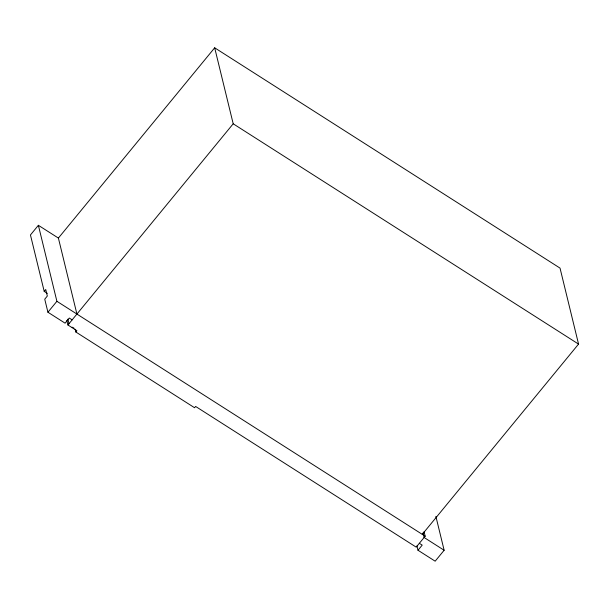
<?xml version="1.0" encoding="UTF-8"?>
<svg xmlns="http://www.w3.org/2000/svg" width="609" height="609" viewBox="0 0 609 609"><rect width="100%" height="100%" fill="white"/><g stroke="black" fill="none" stroke-linecap="round" stroke-linejoin="round"><path stroke-width="0.91" d="M76.917 314.061L58.395 238.073L38.375 225.307L30.45 234.96L44.206 291.368L47.319 293.363M58.395 238.073L214.68 47.806L560.029 268.105L578.55 344.093L422.273 534.359M44.206 291.368L45.736 289.503L47.335 296.035L44.746 299.186L47.921 312.227L65.087 323.173L69.289 318.05L72.144 319.87M47.921 312.227L56.903 301.295L38.375 225.307M424.054 531.634L425.173 536.209L416.191 547.141L195.626 406.447L194.568 407.733L75.836 331.996L76.894 330.702L67.942 324.993L233.201 123.794L214.68 47.806M74.039 328.198L72.144 327.178M435.877 516.386L444.136 550.262L435.161 561.193L417.995 550.247L422.204 545.124L419.342 543.304M233.201 123.794L578.55 344.093M56.903 301.295L425.173 536.209M444.136 550.262L424.115 537.488L423.004 532.913M416.937 545.9L417.995 550.247M75.166 329.256L75.836 331.996M67.873 319.139L68.992 323.714M66.815 320.387L67.942 324.993"/></g></svg>
